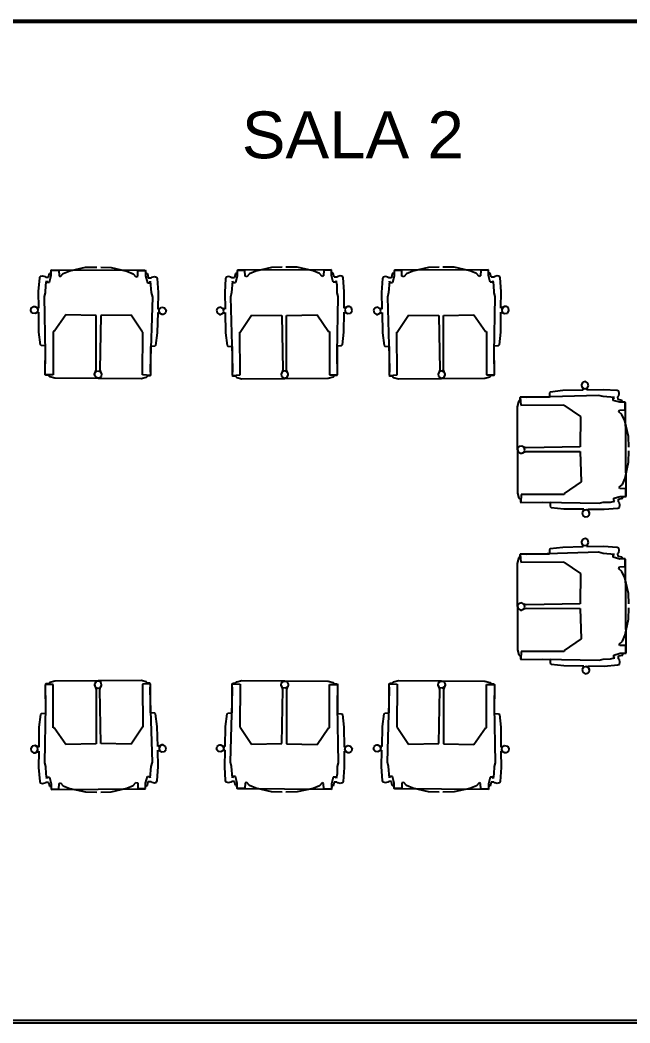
# Model space of a CAD drawing. Header units: millimetres. Extents: x 32.4 to 129.7, y 76.1 to 139.3.
# Drawn here: x 95.386 to 97.988, y 88.325 to 92.605 of the extents above; entities that cross this region are included whole.
import ezdxf

# ---------------------------------------------------------------- set-up
doc = ezdxf.new("R2010")
doc.units = ezdxf.units.MM
doc.layers.add('n carpinteria vidrio', color=7, linetype='Continuous')
doc.layers.add('Sectores', color=3, linetype='Continuous')
doc.styles.add('MtXpl_Arial_Unicode_', font='ARIALUNI.ttf')

msp = doc.modelspace()

# ---------------------------------------------------------------- linework, layer by layer
at = {"linetype": 'Continuous'}
for p, q in [((95.597911, 91.535562), (95.665204, 91.550431)), ((95.665204, 91.550431), (95.713556, 91.551308)), ((95.72998, 91.551114), (95.774604, 91.549739)), ((95.774604, 91.549739), (95.841722, 91.534018)), ((96.459272, 91.549739), (96.392153, 91.534018)), ((96.503895, 91.551114), (96.459272, 91.549739)), ((96.568672, 91.550431), (96.52032, 91.551308)), ((96.635965, 91.535562), (96.568672, 91.550431)), ((97.128773, 91.549739), (97.061654, 91.534018)), ((97.173396, 91.551114), (97.128773, 91.549739)), ((97.238172, 91.550431), (97.189821, 91.551308)), ((97.305466, 91.535562), (97.238172, 91.550431)), ((95.469781, 91.505196), (95.472224, 91.511977)), ((95.472224, 91.511977), (95.481895, 91.513859)), ((95.481895, 91.513859), (95.492506, 91.511725)), ((95.492506, 91.511725), (95.49607, 91.507936)), ((95.49607, 91.507936), (95.508079, 91.508093)), ((95.508079, 91.508093), (95.511623, 91.525959)), ((95.511379, 91.48695), (95.519276, 91.515332)), ((95.511623, 91.525959), (95.518373, 91.525956)), ((95.518373, 91.525956), (95.519275, 91.538113)), ((95.519275, 91.538113), (95.552028, 91.538096)), ((95.519276, 91.515332), (95.519448, 91.540152)), ((95.519448, 91.540152), (95.919468, 91.537629)), ((95.552028, 91.538096), (95.552694, 91.513877)), ((95.552694, 91.513877), (95.558856, 91.510911)), ((95.558856, 91.510911), (95.570633, 91.524045)), ((95.570633, 91.524045), (95.597911, 91.535562)), ((95.841722, 91.534018), (95.868853, 91.522157)), ((95.868853, 91.522157), (95.879873, 91.509549)), ((95.879873, 91.509549), (95.888138, 91.512)), ((95.888138, 91.512), (95.88912, 91.535962)), ((95.88912, 91.535962), (95.92187, 91.535564)), ((95.919468, 91.537629), (95.92187, 91.535564)), ((95.92187, 91.535564), (95.921417, 91.513401)), ((95.921417, 91.513401), (95.929118, 91.484306)), ((95.92187, 91.535564), (95.922618, 91.523397)), ((95.922618, 91.523397), (95.929367, 91.523315)), ((95.929367, 91.523315), (95.932655, 91.505671)), ((95.944765, 91.505184), (95.948303, 91.508839)), ((95.948303, 91.508839), (95.95894, 91.510838)), ((95.95894, 91.510838), (95.968587, 91.508834)), ((95.968587, 91.508834), (95.970944, 91.502023)), ((96.265289, 91.508834), (96.262932, 91.502023)), ((96.274936, 91.510838), (96.265289, 91.508834)), ((96.285573, 91.508839), (96.274936, 91.510838)), ((96.289111, 91.505184), (96.285573, 91.508839)), ((96.304509, 91.523315), (96.301221, 91.505671)), ((96.311258, 91.523397), (96.304509, 91.523315)), ((96.312459, 91.513401), (96.304758, 91.484306)), ((96.312006, 91.535564), (96.311258, 91.523397)), ((96.314408, 91.537629), (96.312006, 91.535564)), ((96.344756, 91.535962), (96.312006, 91.535564)), ((96.312006, 91.535564), (96.312459, 91.513401)), ((96.714428, 91.540152), (96.314408, 91.537629)), ((96.345737, 91.512), (96.344756, 91.535962)), ((96.354003, 91.509549), (96.345737, 91.512)), ((96.365023, 91.522157), (96.354003, 91.509549)), ((96.392153, 91.534018), (96.365023, 91.522157)), ((96.663243, 91.524045), (96.635965, 91.535562)), ((96.67502, 91.510911), (96.663243, 91.524045)), ((96.681182, 91.513877), (96.67502, 91.510911)), ((96.681848, 91.538096), (96.681182, 91.513877)), ((96.714601, 91.538113), (96.681848, 91.538096)), ((96.7146, 91.515332), (96.714428, 91.540152)), ((96.722497, 91.48695), (96.7146, 91.515332)), ((96.715503, 91.525956), (96.714601, 91.538113)), ((96.722253, 91.525959), (96.715503, 91.525956)), ((96.725797, 91.508093), (96.722253, 91.525959)), ((96.737805, 91.507936), (96.725797, 91.508093)), ((96.74137, 91.511725), (96.737805, 91.507936)), ((96.751981, 91.513859), (96.74137, 91.511725)), ((96.761652, 91.511977), (96.751981, 91.513859)), ((96.764095, 91.505196), (96.761652, 91.511977)), ((96.934789, 91.508834), (96.932432, 91.502023)), ((96.944436, 91.510838), (96.934789, 91.508834)), ((96.955074, 91.508839), (96.944436, 91.510838)), ((96.958612, 91.505184), (96.955074, 91.508839)), ((96.974009, 91.523315), (96.970722, 91.505671)), ((96.980759, 91.523397), (96.974009, 91.523315)), ((96.981959, 91.513401), (96.974259, 91.484306)), ((96.981507, 91.535564), (96.980759, 91.523397)), ((96.983908, 91.537629), (96.981507, 91.535564)), ((97.014257, 91.535962), (96.981507, 91.535564)), ((96.981507, 91.535564), (96.981959, 91.513401)), ((97.383929, 91.540152), (96.983908, 91.537629)), ((97.015238, 91.512), (97.014257, 91.535962)), ((97.023504, 91.509549), (97.015238, 91.512)), ((97.034524, 91.522157), (97.023504, 91.509549)), ((97.061654, 91.534018), (97.034524, 91.522157)), ((97.332744, 91.524045), (97.305466, 91.535562)), ((97.344521, 91.510911), (97.332744, 91.524045)), ((97.350682, 91.513877), (97.344521, 91.510911)), ((97.351349, 91.538096), (97.350682, 91.513877)), ((97.384102, 91.538113), (97.351349, 91.538096)), ((97.384101, 91.515332), (97.383929, 91.540152)), ((97.391998, 91.48695), (97.384101, 91.515332)), ((97.385004, 91.525956), (97.384102, 91.538113)), ((97.391753, 91.525959), (97.385004, 91.525956)), ((97.395297, 91.508093), (97.391753, 91.525959)), ((97.407306, 91.507936), (97.395297, 91.508093)), ((97.41087, 91.511725), (97.407306, 91.507936)), ((97.421481, 91.513859), (97.41087, 91.511725)), ((97.431153, 91.511977), (97.421481, 91.513859)), ((97.433596, 91.505196), (97.431153, 91.511977)), ((95.465118, 91.446329), (95.469781, 91.505196)), ((95.494277, 91.441842), (95.495404, 91.473448)), ((95.495404, 91.473448), (95.499417, 91.4924)), ((95.499417, 91.4924), (95.501356, 91.487014)), ((95.501356, 91.487014), (95.511379, 91.48695)), ((95.929118, 91.484306), (95.939141, 91.484242)), ((95.932655, 91.505671), (95.944765, 91.505184)), ((95.939141, 91.484242), (95.941536, 91.490642)), ((95.941536, 91.490642), (95.945605, 91.442299)), ((95.970944, 91.502023), (95.974861, 91.44311)), ((96.262932, 91.502023), (96.259015, 91.44311)), ((96.29234, 91.490642), (96.288271, 91.442299)), ((96.301221, 91.505671), (96.289111, 91.505184)), ((96.294735, 91.484242), (96.29234, 91.490642)), ((96.304758, 91.484306), (96.294735, 91.484242)), ((96.73252, 91.487014), (96.722497, 91.48695)), ((96.734459, 91.4924), (96.73252, 91.487014)), ((96.738471, 91.473448), (96.734459, 91.4924)), ((96.739599, 91.441842), (96.738471, 91.473448)), ((96.768758, 91.446329), (96.764095, 91.505196)), ((96.932432, 91.502023), (96.928515, 91.44311)), ((96.96184, 91.490642), (96.957771, 91.442299)), ((96.970722, 91.505671), (96.958612, 91.505184)), ((96.964236, 91.484242), (96.96184, 91.490642)), ((96.974259, 91.484306), (96.964236, 91.484242)), ((97.402021, 91.487014), (97.391998, 91.48695)), ((97.403959, 91.4924), (97.402021, 91.487014)), ((97.407972, 91.473448), (97.403959, 91.4924)), ((97.4091, 91.441842), (97.407972, 91.473448)), ((97.438259, 91.446329), (97.433596, 91.505196)), ((95.465628, 91.376007), (95.465118, 91.446329)), ((95.490088, 91.425534), (95.494277, 91.441842)), ((95.494706, 91.183581), (95.490088, 91.425534)), ((95.950395, 91.422619), (95.941536, 91.115107)), ((95.945605, 91.442299), (95.950395, 91.422619)), ((95.974861, 91.44311), (95.973449, 91.372138)), ((96.259015, 91.44311), (96.260427, 91.372138)), ((96.288271, 91.442299), (96.283481, 91.422619)), ((96.283481, 91.422619), (96.29234, 91.115107)), ((96.73917, 91.183581), (96.743788, 91.425534)), ((96.743788, 91.425534), (96.739599, 91.441842)), ((96.768247, 91.376007), (96.768758, 91.446329)), ((96.928515, 91.44311), (96.929928, 91.372138)), ((96.957771, 91.442299), (96.952982, 91.422619)), ((96.952982, 91.422619), (96.96184, 91.115107)), ((97.40867, 91.183581), (97.413288, 91.425534)), ((97.413288, 91.425534), (97.4091, 91.441842)), ((97.437748, 91.376007), (97.438259, 91.446329)), ((95.434056, 91.376604), (95.44404, 91.383184)), ((95.434056, 91.376604), (95.44404, 91.383184)), ((95.44404, 91.383184), (95.455751, 91.380777)), ((95.44404, 91.383184), (95.450135, 91.383145)), ((95.450135, 91.383145), (95.465628, 91.376007)), ((95.455751, 91.380777), (95.462331, 91.370794)), ((95.981248, 91.37314), (95.991231, 91.379719)), ((95.982939, 91.37481), (95.991231, 91.379719)), ((95.991231, 91.379719), (96.002943, 91.377313)), ((95.991231, 91.379719), (96.002943, 91.377313)), ((96.242645, 91.379719), (96.230933, 91.377313)), ((96.242645, 91.379719), (96.230933, 91.377313)), ((96.252628, 91.37314), (96.242645, 91.379719)), ((96.250937, 91.37481), (96.242645, 91.379719)), ((96.783741, 91.383145), (96.768247, 91.376007)), ((96.778125, 91.380777), (96.771545, 91.370794)), ((96.789836, 91.383184), (96.778125, 91.380777)), ((96.789836, 91.383184), (96.783741, 91.383145)), ((96.799819, 91.376604), (96.789836, 91.383184)), ((96.799819, 91.376604), (96.789836, 91.383184)), ((96.912146, 91.379719), (96.900434, 91.377313)), ((96.912146, 91.379719), (96.900434, 91.377313)), ((96.922129, 91.37314), (96.912146, 91.379719)), ((96.920438, 91.37481), (96.912146, 91.379719)), ((97.453242, 91.383145), (97.437748, 91.376007)), ((97.447625, 91.380777), (97.441046, 91.370794)), ((97.459337, 91.383184), (97.447625, 91.380777)), ((97.459337, 91.383184), (97.453242, 91.383145)), ((97.46932, 91.376604), (97.459337, 91.383184)), ((97.46932, 91.376604), (97.459337, 91.383184)), ((95.43165, 91.364893), (95.434056, 91.376604)), ((95.43165, 91.364893), (95.434056, 91.376604)), ((95.438229, 91.354909), (95.43165, 91.364893)), ((95.438229, 91.354909), (95.43165, 91.364893)), ((95.434056, 91.376604), (95.434056, 91.376604)), ((95.434056, 91.376604), (95.434056, 91.376604)), ((95.449941, 91.352503), (95.438229, 91.354909)), ((95.449941, 91.352503), (95.438229, 91.354909)), ((95.465714, 91.359518), (95.449941, 91.352503)), ((95.459924, 91.359082), (95.449941, 91.352503)), ((95.462331, 91.370794), (95.459924, 91.359082)), ((95.466675, 91.273751), (95.465714, 91.359518)), ((95.580931, 91.347843), (95.531913, 91.276264)), ((95.710919, 91.344259), (95.580931, 91.347843)), ((95.711305, 91.113264), (95.710919, 91.344259)), ((95.731148, 91.344156), (95.726636, 91.113167)), ((95.859999, 91.346076), (95.731148, 91.344156)), ((95.908107, 91.273883), (95.859999, 91.346076)), ((95.973175, 91.35683), (95.971114, 91.270437)), ((95.982775, 91.354124), (95.973175, 91.35683)), ((95.973449, 91.372138), (95.982939, 91.37481)), ((95.978841, 91.361428), (95.981248, 91.37314)), ((95.985421, 91.351445), (95.978841, 91.361428)), ((95.991037, 91.349077), (95.982775, 91.354124)), ((95.997132, 91.349038), (95.985421, 91.351445)), ((95.997132, 91.349038), (95.991037, 91.349077)), ((96.007116, 91.355618), (95.997132, 91.349038)), ((96.007116, 91.355618), (95.997132, 91.349038)), ((96.002943, 91.377313), (96.009522, 91.367329)), ((96.002943, 91.377313), (96.009522, 91.367329)), ((96.009522, 91.367329), (96.007116, 91.355618)), ((96.009522, 91.367329), (96.007116, 91.355618)), ((96.230933, 91.377313), (96.224354, 91.367329)), ((96.230933, 91.377313), (96.224354, 91.367329)), ((96.224354, 91.367329), (96.22676, 91.355618)), ((96.224354, 91.367329), (96.22676, 91.355618)), ((96.22676, 91.355618), (96.236744, 91.349038)), ((96.22676, 91.355618), (96.236744, 91.349038)), ((96.236744, 91.349038), (96.248455, 91.351445)), ((96.236744, 91.349038), (96.242839, 91.349077)), ((96.242839, 91.349077), (96.2511, 91.354124)), ((96.248455, 91.351445), (96.255035, 91.361428)), ((96.260427, 91.372138), (96.250937, 91.37481)), ((96.2511, 91.354124), (96.260701, 91.35683)), ((96.255035, 91.361428), (96.252628, 91.37314)), ((96.260701, 91.35683), (96.262762, 91.270437)), ((96.325769, 91.273883), (96.373877, 91.346076)), ((96.373877, 91.346076), (96.502728, 91.344156)), ((96.502728, 91.344156), (96.50724, 91.113167)), ((96.522571, 91.113264), (96.522957, 91.344259)), ((96.522957, 91.344259), (96.652945, 91.347843)), ((96.652945, 91.347843), (96.701963, 91.276264)), ((96.767201, 91.273751), (96.768162, 91.359518)), ((96.768162, 91.359518), (96.783935, 91.352503)), ((96.771545, 91.370794), (96.773952, 91.359082)), ((96.773952, 91.359082), (96.783935, 91.352503)), ((96.783935, 91.352503), (96.795647, 91.354909)), ((96.783935, 91.352503), (96.795647, 91.354909)), ((96.795647, 91.354909), (96.802226, 91.364893)), ((96.795647, 91.354909), (96.802226, 91.364893)), ((96.802226, 91.364893), (96.799819, 91.376604)), ((96.799819, 91.376604), (96.799819, 91.376604)), ((96.802226, 91.364893), (96.799819, 91.376604)), ((96.799819, 91.376604), (96.799819, 91.376604)), ((96.900434, 91.377313), (96.893854, 91.367329)), ((96.900434, 91.377313), (96.893854, 91.367329)), ((96.893854, 91.367329), (96.896261, 91.355618)), ((96.893854, 91.367329), (96.896261, 91.355618)), ((96.896261, 91.355618), (96.906244, 91.349038)), ((96.896261, 91.355618), (96.906244, 91.349038)), ((96.906244, 91.349038), (96.917956, 91.351445)), ((96.906244, 91.349038), (96.91234, 91.349077)), ((96.91234, 91.349077), (96.920601, 91.354124)), ((96.917956, 91.351445), (96.924536, 91.361428)), ((96.929928, 91.372138), (96.920438, 91.37481)), ((96.920601, 91.354124), (96.930201, 91.35683)), ((96.924536, 91.361428), (96.922129, 91.37314)), ((96.930201, 91.35683), (96.932262, 91.270437)), ((96.99527, 91.273883), (97.043378, 91.346076)), ((97.043378, 91.346076), (97.172229, 91.344156)), ((97.172229, 91.344156), (97.17674, 91.113167)), ((97.192072, 91.113264), (97.192458, 91.344259)), ((97.192458, 91.344259), (97.322446, 91.347843)), ((97.322446, 91.347843), (97.371464, 91.276264)), ((97.436702, 91.273751), (97.437662, 91.359518)), ((97.437662, 91.359518), (97.453436, 91.352503)), ((97.441046, 91.370794), (97.443452, 91.359082)), ((97.443452, 91.359082), (97.453436, 91.352503)), ((97.453436, 91.352503), (97.465147, 91.354909)), ((97.453436, 91.352503), (97.465147, 91.354909)), ((97.465147, 91.354909), (97.471727, 91.364893)), ((97.465147, 91.354909), (97.471727, 91.364893)), ((97.471727, 91.364893), (97.46932, 91.376604)), ((97.46932, 91.376604), (97.46932, 91.376604)), ((97.471727, 91.364893), (97.46932, 91.376604)), ((97.46932, 91.376604), (97.46932, 91.376604)), ((95.472567, 91.219597), (95.466675, 91.273751)), ((95.527567, 91.276292), (95.526978, 91.091877)), ((95.531913, 91.276264), (95.527567, 91.276292)), ((95.910264, 91.273869), (95.908107, 91.273883)), ((95.908521, 91.090773), (95.910264, 91.273869)), ((95.971114, 91.270437), (95.964542, 91.216482)), ((96.262762, 91.270437), (96.269334, 91.216482)), ((96.323612, 91.273869), (96.325769, 91.273883)), ((96.325355, 91.090773), (96.323612, 91.273869)), ((96.701963, 91.276264), (96.706309, 91.276292)), ((96.706309, 91.276292), (96.706897, 91.091877)), ((96.761309, 91.219597), (96.767201, 91.273751)), ((96.932262, 91.270437), (96.938835, 91.216482)), ((96.993113, 91.273869), (96.99527, 91.273883)), ((96.994856, 91.090773), (96.993113, 91.273869)), ((97.371464, 91.276264), (97.37581, 91.276292)), ((97.37581, 91.276292), (97.376398, 91.091877)), ((97.43081, 91.219597), (97.436702, 91.273751)), ((95.476257, 91.216431), (95.472567, 91.219597)), ((95.494244, 91.215587), (95.476257, 91.216431)), ((95.493217, 91.091516), (95.494244, 91.215587)), ((95.942815, 91.212747), (95.942271, 91.088673)), ((95.960812, 91.213363), (95.942815, 91.212747)), ((95.964542, 91.216482), (95.960812, 91.213363)), ((96.269334, 91.216482), (96.273064, 91.213363)), ((96.273064, 91.213363), (96.291061, 91.212747)), ((96.291061, 91.212747), (96.291604, 91.088673)), ((96.739632, 91.215587), (96.757619, 91.216431)), ((96.740659, 91.091516), (96.739632, 91.215587)), ((96.757619, 91.216431), (96.761309, 91.219597)), ((96.938835, 91.216482), (96.942565, 91.213363)), ((96.942565, 91.213363), (96.960562, 91.212747)), ((96.960562, 91.212747), (96.961105, 91.088673)), ((97.409133, 91.215587), (97.427119, 91.216431)), ((97.41016, 91.091516), (97.409133, 91.215587)), ((97.427119, 91.216431), (97.43081, 91.219597)), ((95.493217, 91.091516), (95.494706, 91.183581)), ((96.740659, 91.091516), (96.73917, 91.183581)), ((97.41016, 91.091516), (97.40867, 91.183581)), ((95.526978, 91.091877), (95.493217, 91.091516)), ((95.495392, 91.089315), (95.493217, 91.091516)), ((95.505691, 91.08925), (95.495392, 91.089315)), ((95.512567, 91.082857), (95.505691, 91.08925)), ((95.533887, 91.077303), (95.512567, 91.082857)), ((95.703513, 91.089565), (95.70592, 91.101276)), ((95.703513, 91.089565), (95.703552, 91.09566)), ((95.710093, 91.079581), (95.703513, 91.089565)), ((95.710093, 91.079581), (95.703513, 91.089565)), ((95.703552, 91.09566), (95.708575, 91.103898)), ((95.70592, 91.101276), (95.715903, 91.107856)), ((95.708575, 91.103898), (95.711305, 91.113264)), ((95.721804, 91.077175), (95.710093, 91.079581)), ((95.721804, 91.077175), (95.710093, 91.079581)), ((95.715903, 91.107856), (95.727615, 91.105449)), ((95.731788, 91.083754), (95.721804, 91.077175)), ((95.731788, 91.083754), (95.721804, 91.077175)), ((95.726636, 91.113167), (95.729285, 91.103758)), ((95.727615, 91.105449), (95.734194, 91.095466)), ((95.729285, 91.103758), (95.734194, 91.095466)), ((95.734194, 91.095466), (95.731788, 91.083754)), ((95.734194, 91.095466), (95.731788, 91.083754)), ((95.923579, 91.080255), (95.902191, 91.074971)), ((95.942271, 91.088673), (95.908521, 91.090773)), ((95.930535, 91.08656), (95.923579, 91.080255)), ((95.940069, 91.0865), (95.930535, 91.08656)), ((95.942271, 91.088673), (95.940069, 91.0865)), ((95.941536, 91.115107), (95.942271, 91.088673)), ((96.29234, 91.115107), (96.291604, 91.088673)), ((96.291604, 91.088673), (96.325355, 91.090773)), ((96.291604, 91.088673), (96.293807, 91.0865)), ((96.293807, 91.0865), (96.303341, 91.08656)), ((96.303341, 91.08656), (96.310297, 91.080255)), ((96.310297, 91.080255), (96.331685, 91.074971)), ((96.506261, 91.105449), (96.499681, 91.095466)), ((96.504591, 91.103758), (96.499681, 91.095466)), ((96.499681, 91.095466), (96.502088, 91.083754)), ((96.499681, 91.095466), (96.502088, 91.083754)), ((96.502088, 91.083754), (96.512071, 91.077175)), ((96.502088, 91.083754), (96.512071, 91.077175)), ((96.50724, 91.113167), (96.504591, 91.103758)), ((96.517973, 91.107856), (96.506261, 91.105449)), ((96.512071, 91.077175), (96.523783, 91.079581)), ((96.512071, 91.077175), (96.523783, 91.079581)), ((96.527956, 91.101276), (96.517973, 91.107856)), ((96.5253, 91.103898), (96.522571, 91.113264)), ((96.523783, 91.079581), (96.530363, 91.089565)), ((96.523783, 91.079581), (96.530363, 91.089565)), ((96.530324, 91.09566), (96.5253, 91.103898)), ((96.530363, 91.089565), (96.527956, 91.101276)), ((96.530363, 91.089565), (96.530324, 91.09566)), ((96.699989, 91.077303), (96.721309, 91.082857)), ((96.706897, 91.091877), (96.740659, 91.091516)), ((96.721309, 91.082857), (96.728185, 91.08925)), ((96.728185, 91.08925), (96.738484, 91.089315)), ((96.738484, 91.089315), (96.740659, 91.091516)), ((96.96184, 91.115107), (96.961105, 91.088673)), ((96.961105, 91.088673), (96.994856, 91.090773)), ((96.961105, 91.088673), (96.963308, 91.0865)), ((96.963308, 91.0865), (96.972841, 91.08656)), ((96.972841, 91.08656), (96.979797, 91.080255)), ((96.979797, 91.080255), (97.001186, 91.074971)), ((97.175762, 91.105449), (97.169182, 91.095466)), ((97.174092, 91.103758), (97.169182, 91.095466)), ((97.169182, 91.095466), (97.171589, 91.083754)), ((97.169182, 91.095466), (97.171589, 91.083754)), ((97.171589, 91.083754), (97.181572, 91.077175)), ((97.171589, 91.083754), (97.181572, 91.077175)), ((97.17674, 91.113167), (97.174092, 91.103758)), ((97.187473, 91.107856), (97.175762, 91.105449)), ((97.181572, 91.077175), (97.193284, 91.079581)), ((97.181572, 91.077175), (97.193284, 91.079581)), ((97.197457, 91.101276), (97.187473, 91.107856)), ((97.194801, 91.103898), (97.192072, 91.113264)), ((97.193284, 91.079581), (97.199863, 91.089565)), ((97.193284, 91.079581), (97.199863, 91.089565)), ((97.199825, 91.09566), (97.194801, 91.103898)), ((97.199863, 91.089565), (97.197457, 91.101276)), ((97.199863, 91.089565), (97.199825, 91.09566)), ((97.36949, 91.077303), (97.39081, 91.082857)), ((97.376398, 91.091877), (97.41016, 91.091516)), ((97.39081, 91.082857), (97.397685, 91.08925)), ((97.397685, 91.08925), (97.407985, 91.089315)), ((97.407985, 91.089315), (97.41016, 91.091516)), ((95.902191, 91.074971), (95.533887, 91.077303)), ((96.331685, 91.074971), (96.699989, 91.077303)), ((97.001186, 91.074971), (97.36949, 91.077303)), ((97.787227, 91.060219), (97.780648, 91.050236)), ((97.787227, 91.060219), (97.780648, 91.050236)), ((97.780648, 91.050236), (97.783055, 91.038524)), ((97.780648, 91.050236), (97.780686, 91.044141)), ((97.780686, 91.044141), (97.785733, 91.035879)), ((97.783055, 91.038524), (97.793038, 91.031945)), ((97.785733, 91.035879), (97.788439, 91.026279)), ((97.798939, 91.062626), (97.787227, 91.060219)), ((97.798939, 91.062626), (97.787227, 91.060219)), ((97.808922, 91.056046), (97.798939, 91.062626)), ((97.808922, 91.056046), (97.798939, 91.062626)), ((97.803748, 91.026552), (97.806419, 91.036042)), ((97.80475, 91.034351), (97.811329, 91.044335)), ((97.806419, 91.036042), (97.811329, 91.044335)), ((97.811329, 91.044335), (97.808922, 91.056046)), ((97.811329, 91.044335), (97.808922, 91.056046)), ((97.520283, 90.995375), (97.518109, 90.993172)), ((97.518109, 90.993172), (97.51817, 90.983639)), ((97.644357, 90.995919), (97.520283, 90.995375)), ((97.520283, 90.995375), (97.522383, 90.961625)), ((97.546717, 90.99464), (97.520283, 90.995375)), ((97.854229, 91.003499), (97.546717, 90.99464)), ((97.644973, 91.013915), (97.644357, 90.995919)), ((97.648092, 91.017645), (97.644973, 91.013915)), ((97.702047, 91.024218), (97.648092, 91.017645)), ((97.788439, 91.026279), (97.702047, 91.024218)), ((97.793038, 91.031945), (97.80475, 91.034351)), ((97.874719, 91.027965), (97.803748, 91.026552)), ((97.873909, 90.998709), (97.854229, 91.003499)), ((97.922252, 90.99464), (97.873909, 90.998709)), ((97.933633, 91.024048), (97.874719, 91.027965)), ((97.915852, 90.992245), (97.922252, 90.99464)), ((97.940444, 91.021691), (97.933633, 91.024048)), ((97.936793, 90.997868), (97.940449, 91.001407)), ((97.937281, 90.985758), (97.936793, 90.997868)), ((97.942448, 91.012044), (97.940444, 91.021691)), ((97.940449, 91.001407), (97.942448, 91.012044)), ((97.511865, 90.976683), (97.506581, 90.955294)), ((97.506581, 90.955294), (97.508913, 90.58699)), ((97.51817, 90.983639), (97.511865, 90.976683)), ((97.522383, 90.961625), (97.705479, 90.963367)), ((97.705479, 90.963367), (97.705492, 90.96121)), ((97.705492, 90.96121), (97.777686, 90.913102)), ((97.915915, 90.982221), (97.915852, 90.992245)), ((97.945011, 90.974521), (97.915915, 90.982221)), ((97.954924, 90.982471), (97.937281, 90.985758)), ((97.967174, 90.974974), (97.945011, 90.974521)), ((97.955006, 90.975722), (97.954924, 90.982471)), ((97.967174, 90.974974), (97.955006, 90.975722)), ((97.967572, 90.942223), (97.967174, 90.974974)), ((97.969239, 90.972572), (97.967174, 90.974974)), ((97.971762, 90.572551), (97.969239, 90.972572)), ((97.777686, 90.913102), (97.775765, 90.784252)), ((97.941159, 90.932976), (97.94361, 90.941242)), ((97.953767, 90.921956), (97.941159, 90.932976)), ((97.94361, 90.941242), (97.967572, 90.942223)), ((97.965628, 90.894826), (97.953767, 90.921956)), ((97.981349, 90.827707), (97.965628, 90.894826)), ((97.982724, 90.783084), (97.981349, 90.827707)), ((97.515364, 90.784891), (97.508784, 90.774908)), ((97.515364, 90.784891), (97.508784, 90.774908)), ((97.527076, 90.787298), (97.515364, 90.784891)), ((97.527076, 90.787298), (97.515364, 90.784891)), ((97.537059, 90.780718), (97.527076, 90.787298)), ((97.535368, 90.782388), (97.527076, 90.787298)), ((97.544777, 90.77974), (97.535368, 90.782388)), ((97.539466, 90.769007), (97.537059, 90.780718)), ((97.775765, 90.784252), (97.544777, 90.77974)), ((97.508784, 90.774908), (97.511191, 90.763196)), ((97.508784, 90.774908), (97.511191, 90.763196)), ((97.511191, 90.763196), (97.521174, 90.756617)), ((97.511191, 90.763196), (97.521174, 90.756617)), ((97.521174, 90.756617), (97.532886, 90.759023)), ((97.521174, 90.756617), (97.52727, 90.756655)), ((97.52727, 90.756655), (97.535508, 90.761679)), ((97.532886, 90.759023), (97.539466, 90.769007)), ((97.535508, 90.761679), (97.544874, 90.764409)), ((97.544874, 90.764409), (97.775869, 90.764022)), ((97.775869, 90.764022), (97.779452, 90.634034)), ((97.982041, 90.718308), (97.982918, 90.766659)), ((97.967171, 90.651015), (97.982041, 90.718308)), ((97.955655, 90.623736), (97.967171, 90.651015)), ((97.779452, 90.634034), (97.707874, 90.585016)), ((97.942521, 90.611959), (97.955655, 90.623736)), ((97.945486, 90.605798), (97.942521, 90.611959)), ((97.508913, 90.58699), (97.514467, 90.565671)), ((97.514467, 90.565671), (97.52086, 90.558795)), ((97.523487, 90.580082), (97.523126, 90.54632)), ((97.707902, 90.58067), (97.523487, 90.580082)), ((97.707874, 90.585016), (97.707902, 90.58067)), ((97.91856, 90.564482), (97.946941, 90.572379)), ((97.969706, 90.605131), (97.945486, 90.605798)), ((97.946941, 90.572379), (97.971762, 90.572551)), ((97.957566, 90.571476), (97.969723, 90.572378)), ((97.957569, 90.564727), (97.957566, 90.571476)), ((97.969723, 90.572378), (97.969706, 90.605131)), ((97.52086, 90.558795), (97.520925, 90.548495)), ((97.520925, 90.548495), (97.523126, 90.54632)), ((97.523126, 90.54632), (97.615191, 90.54781)), ((97.523126, 90.54632), (97.647196, 90.547348)), ((97.615191, 90.54781), (97.857144, 90.543192)), ((97.647196, 90.547348), (97.648041, 90.529361)), ((97.648041, 90.529361), (97.651207, 90.52567)), ((97.651207, 90.52567), (97.70536, 90.519778)), ((97.857144, 90.543192), (97.873451, 90.54738)), ((97.873451, 90.54738), (97.905058, 90.548508)), ((97.877939, 90.518221), (97.936806, 90.522884)), ((97.905058, 90.548508), (97.924009, 90.552521)), ((97.918624, 90.554459), (97.91856, 90.564482)), ((97.924009, 90.552521), (97.918624, 90.554459)), ((97.936806, 90.522884), (97.943587, 90.525327)), ((97.939546, 90.549174), (97.939703, 90.561183)), ((97.943335, 90.54561), (97.939546, 90.549174)), ((97.939703, 90.561183), (97.957569, 90.564727)), ((97.945468, 90.534999), (97.943335, 90.54561)), ((97.943587, 90.525327), (97.945468, 90.534999)), ((97.70536, 90.519778), (97.791128, 90.518818)), ((97.791128, 90.518818), (97.784112, 90.503044)), ((97.790692, 90.513028), (97.784112, 90.503044)), ((97.784112, 90.503044), (97.786519, 90.491333)), ((97.784112, 90.503044), (97.786519, 90.491333)), ((97.786519, 90.491333), (97.796502, 90.484753)), ((97.786519, 90.491333), (97.796502, 90.484753)), ((97.802404, 90.515434), (97.790692, 90.513028)), ((97.796502, 90.484753), (97.808214, 90.48716)), ((97.796502, 90.484753), (97.808214, 90.48716)), ((97.812387, 90.508855), (97.802404, 90.515434)), ((97.814755, 90.503238), (97.807617, 90.518732)), ((97.807617, 90.518732), (97.877939, 90.518221)), ((97.808214, 90.48716), (97.814794, 90.497143)), ((97.808214, 90.48716), (97.814794, 90.497143)), ((97.808214, 90.48716), (97.808214, 90.48716)), ((97.808214, 90.48716), (97.808214, 90.48716)), ((97.814794, 90.497143), (97.812387, 90.508855)), ((97.814794, 90.497143), (97.814755, 90.503238)), ((97.702047, 90.354717), (97.648092, 90.348145)), ((97.788439, 90.356778), (97.702047, 90.354717)), ((97.787227, 90.390718), (97.780648, 90.380735)), ((97.787227, 90.390718), (97.780648, 90.380735)), ((97.780648, 90.380735), (97.783055, 90.369023)), ((97.780648, 90.380735), (97.780686, 90.37464)), ((97.780686, 90.37464), (97.785733, 90.366378)), ((97.783055, 90.369023), (97.793038, 90.362444)), ((97.785733, 90.366378), (97.788439, 90.356778)), ((97.798939, 90.393125), (97.787227, 90.390718)), ((97.798939, 90.393125), (97.787227, 90.390718)), ((97.793038, 90.362444), (97.80475, 90.364851)), ((97.808922, 90.386546), (97.798939, 90.393125)), ((97.808922, 90.386546), (97.798939, 90.393125)), ((97.803748, 90.357052), (97.806419, 90.366542)), ((97.874719, 90.358464), (97.803748, 90.357052)), ((97.80475, 90.364851), (97.811329, 90.374834)), ((97.806419, 90.366542), (97.811329, 90.374834)), ((97.811329, 90.374834), (97.808922, 90.386546)), ((97.811329, 90.374834), (97.808922, 90.386546)), ((97.933633, 90.354547), (97.874719, 90.358464)), ((97.940444, 90.35219), (97.933633, 90.354547)), ((97.942448, 90.342543), (97.940444, 90.35219)), ((97.51817, 90.314138), (97.511865, 90.307182)), ((97.520283, 90.325874), (97.518109, 90.323672)), ((97.518109, 90.323672), (97.51817, 90.314138)), ((97.644357, 90.326418), (97.520283, 90.325874)), ((97.520283, 90.325874), (97.522383, 90.292124)), ((97.546717, 90.325139), (97.520283, 90.325874)), ((97.854229, 90.333998), (97.546717, 90.325139)), ((97.644973, 90.344415), (97.644357, 90.326418)), ((97.648092, 90.348145), (97.644973, 90.344415)), ((97.873909, 90.329208), (97.854229, 90.333998)), ((97.922252, 90.325139), (97.873909, 90.329208)), ((97.915852, 90.322744), (97.922252, 90.325139)), ((97.915915, 90.31272), (97.915852, 90.322744)), ((97.945011, 90.30502), (97.915915, 90.31272)), ((97.936793, 90.328368), (97.940449, 90.331906)), ((97.937281, 90.316258), (97.936793, 90.328368)), ((97.954924, 90.31297), (97.937281, 90.316258)), ((97.940449, 90.331906), (97.942448, 90.342543)), ((97.955006, 90.306221), (97.954924, 90.31297)), ((97.511865, 90.307182), (97.506581, 90.285794)), ((97.506581, 90.285794), (97.508913, 89.91749)), ((97.522383, 90.292124), (97.705479, 90.293866)), ((97.705479, 90.293866), (97.705492, 90.291709)), ((97.705492, 90.291709), (97.777686, 90.243601)), ((97.941159, 90.263476), (97.94361, 90.271741)), ((97.94361, 90.271741), (97.967572, 90.272723)), ((97.967174, 90.305473), (97.945011, 90.30502)), ((97.967174, 90.305473), (97.955006, 90.306221)), ((97.967572, 90.272723), (97.967174, 90.305473)), ((97.969239, 90.303071), (97.967174, 90.305473)), ((97.971762, 89.903051), (97.969239, 90.303071)), ((97.777686, 90.243601), (97.775765, 90.114751)), ((97.953767, 90.252456), (97.941159, 90.263476)), ((97.965628, 90.225325), (97.953767, 90.252456)), ((97.981349, 90.158207), (97.965628, 90.225325)), ((97.982724, 90.113583), (97.981349, 90.158207)), ((97.515364, 90.115391), (97.508784, 90.105407)), ((97.515364, 90.115391), (97.508784, 90.105407)), ((97.508784, 90.105407), (97.511191, 90.093696)), ((97.508784, 90.105407), (97.511191, 90.093696)), ((97.527076, 90.117797), (97.515364, 90.115391)), ((97.527076, 90.117797), (97.515364, 90.115391)), ((97.537059, 90.111218), (97.527076, 90.117797)), ((97.535368, 90.112888), (97.527076, 90.117797)), ((97.532886, 90.089523), (97.539466, 90.099506)), ((97.544777, 90.110239), (97.535368, 90.112888)), ((97.535508, 90.092178), (97.544874, 90.094908)), ((97.539466, 90.099506), (97.537059, 90.111218)), ((97.775765, 90.114751), (97.544777, 90.110239)), ((97.544874, 90.094908), (97.775869, 90.094521)), ((97.775869, 90.094521), (97.779452, 89.964534)), ((97.982041, 90.048807), (97.982918, 90.097158)), ((97.511191, 90.093696), (97.521174, 90.087116)), ((97.511191, 90.093696), (97.521174, 90.087116)), ((97.521174, 90.087116), (97.532886, 90.089523)), ((97.521174, 90.087116), (97.52727, 90.087155)), ((97.52727, 90.087155), (97.535508, 90.092178)), ((97.967171, 89.981514), (97.982041, 90.048807)), ((97.955655, 89.954236), (97.967171, 89.981514)), ((97.779452, 89.964534), (97.707874, 89.915515)), ((97.942521, 89.942459), (97.955655, 89.954236)), ((97.945486, 89.936297), (97.942521, 89.942459)), ((97.969706, 89.93563), (97.945486, 89.936297)), ((97.969723, 89.902878), (97.969706, 89.93563)), ((97.508913, 89.91749), (97.514467, 89.89617)), ((97.514467, 89.89617), (97.52086, 89.889294)), ((97.52086, 89.889294), (97.520925, 89.878994)), ((97.523487, 89.910581), (97.523126, 89.876819)), ((97.707902, 89.91117), (97.523487, 89.910581)), ((97.707874, 89.915515), (97.707902, 89.91117)), ((97.905058, 89.879007), (97.924009, 89.88302)), ((97.91856, 89.894982), (97.946941, 89.902879)), ((97.918624, 89.884958), (97.91856, 89.894982)), ((97.924009, 89.88302), (97.918624, 89.884958)), ((97.939546, 89.879673), (97.939703, 89.891682)), ((97.939703, 89.891682), (97.957569, 89.895226)), ((97.946941, 89.902879), (97.971762, 89.903051)), ((97.957566, 89.901976), (97.969723, 89.902878)), ((97.957569, 89.895226), (97.957566, 89.901976)), ((97.520925, 89.878994), (97.523126, 89.876819)), ((97.523126, 89.876819), (97.615191, 89.878309)), ((97.523126, 89.876819), (97.647196, 89.877847)), ((97.615191, 89.878309), (97.857144, 89.873691)), ((97.647196, 89.877847), (97.648041, 89.85986)), ((97.648041, 89.85986), (97.651207, 89.85617)), ((97.651207, 89.85617), (97.70536, 89.850277)), ((97.70536, 89.850277), (97.791128, 89.849317)), ((97.791128, 89.849317), (97.784112, 89.833544)), ((97.790692, 89.843527), (97.784112, 89.833544)), ((97.802404, 89.845934), (97.790692, 89.843527)), ((97.812387, 89.839354), (97.802404, 89.845934)), ((97.814755, 89.833738), (97.807617, 89.849231)), ((97.807617, 89.849231), (97.877939, 89.84872)), ((97.814794, 89.827643), (97.812387, 89.839354)), ((97.857144, 89.873691), (97.873451, 89.87788)), ((97.873451, 89.87788), (97.905058, 89.879007)), ((97.877939, 89.84872), (97.936806, 89.853383)), ((97.936806, 89.853383), (97.943587, 89.855827)), ((97.943335, 89.876109), (97.939546, 89.879673)), ((97.945468, 89.865498), (97.943335, 89.876109)), ((97.943587, 89.855827), (97.945468, 89.865498)), ((97.784112, 89.833544), (97.786519, 89.821832)), ((97.784112, 89.833544), (97.786519, 89.821832)), ((97.786519, 89.821832), (97.796502, 89.815252)), ((97.786519, 89.821832), (97.796502, 89.815252)), ((97.796502, 89.815252), (97.808214, 89.817659)), ((97.796502, 89.815252), (97.808214, 89.817659)), ((97.808214, 89.817659), (97.814794, 89.827643)), ((97.808214, 89.817659), (97.814794, 89.827643)), ((97.808214, 89.817659), (97.808214, 89.817659)), ((97.808214, 89.817659), (97.808214, 89.817659)), ((97.814794, 89.827643), (97.814755, 89.833738)), ((95.495392, 89.772184), (95.493217, 89.769983)), ((95.526978, 89.769622), (95.493217, 89.769983)), ((95.493217, 89.769983), (95.494244, 89.645913)), ((95.493217, 89.769983), (95.494706, 89.677918)), ((95.505691, 89.77225), (95.495392, 89.772184)), ((95.512567, 89.778642), (95.505691, 89.77225)), ((95.533887, 89.784196), (95.512567, 89.778642)), ((95.527567, 89.585208), (95.526978, 89.769622)), ((95.902191, 89.786528), (95.533887, 89.784196)), ((95.710093, 89.781918), (95.703513, 89.771935)), ((95.710093, 89.781918), (95.703513, 89.771935)), ((95.703513, 89.771935), (95.70592, 89.760223)), ((95.703513, 89.771935), (95.703552, 89.76584)), ((95.703552, 89.76584), (95.708575, 89.757601)), ((95.70592, 89.760223), (95.715903, 89.753644)), ((95.708575, 89.757601), (95.711305, 89.748235)), ((95.721804, 89.784325), (95.710093, 89.781918)), ((95.721804, 89.784325), (95.710093, 89.781918)), ((95.715903, 89.753644), (95.727615, 89.75605)), ((95.731788, 89.777745), (95.721804, 89.784325)), ((95.731788, 89.777745), (95.721804, 89.784325)), ((95.726636, 89.748332), (95.729285, 89.757741)), ((95.727615, 89.75605), (95.734194, 89.766034)), ((95.729285, 89.757741), (95.734194, 89.766034)), ((95.734194, 89.766034), (95.731788, 89.777745)), ((95.734194, 89.766034), (95.731788, 89.777745)), ((95.923579, 89.781245), (95.902191, 89.786528)), ((95.942271, 89.772826), (95.908521, 89.770726)), ((95.908521, 89.770726), (95.910264, 89.58763)), ((95.930535, 89.774939), (95.923579, 89.781245)), ((95.940069, 89.775), (95.930535, 89.774939)), ((95.942271, 89.772826), (95.940069, 89.775)), ((95.941536, 89.746392), (95.942271, 89.772826)), ((95.942815, 89.648753), (95.942271, 89.772826)), ((96.291061, 89.648753), (96.291604, 89.772826)), ((96.291604, 89.772826), (96.293807, 89.775)), ((96.291604, 89.772826), (96.325355, 89.770726)), ((96.29234, 89.746392), (96.291604, 89.772826)), ((96.293807, 89.775), (96.303341, 89.774939)), ((96.303341, 89.774939), (96.310297, 89.781245)), ((96.310297, 89.781245), (96.331685, 89.786528)), ((96.325355, 89.770726), (96.323612, 89.58763)), ((96.331685, 89.786528), (96.699989, 89.784196)), ((96.499681, 89.766034), (96.502088, 89.777745)), ((96.499681, 89.766034), (96.502088, 89.777745)), ((96.506261, 89.75605), (96.499681, 89.766034)), ((96.504591, 89.757741), (96.499681, 89.766034)), ((96.502088, 89.777745), (96.512071, 89.784325)), ((96.502088, 89.777745), (96.512071, 89.784325)), ((96.50724, 89.748332), (96.504591, 89.757741)), ((96.517973, 89.753644), (96.506261, 89.75605)), ((96.512071, 89.784325), (96.523783, 89.781918)), ((96.512071, 89.784325), (96.523783, 89.781918)), ((96.527956, 89.760223), (96.517973, 89.753644)), ((96.5253, 89.757601), (96.522571, 89.748235)), ((96.523783, 89.781918), (96.530363, 89.771935)), ((96.523783, 89.781918), (96.530363, 89.771935)), ((96.530324, 89.76584), (96.5253, 89.757601)), ((96.530363, 89.771935), (96.527956, 89.760223)), ((96.530363, 89.771935), (96.530324, 89.76584)), ((96.699989, 89.784196), (96.721309, 89.778642)), ((96.706309, 89.585208), (96.706897, 89.769622)), ((96.706897, 89.769622), (96.740659, 89.769983)), ((96.721309, 89.778642), (96.728185, 89.77225)), ((96.728185, 89.77225), (96.738484, 89.772184)), ((96.738484, 89.772184), (96.740659, 89.769983)), ((96.740659, 89.769983), (96.73917, 89.677918)), ((96.740659, 89.769983), (96.739632, 89.645913)), ((96.960562, 89.648753), (96.961105, 89.772826)), ((96.961105, 89.772826), (96.963308, 89.775)), ((96.961105, 89.772826), (96.994856, 89.770726)), ((96.96184, 89.746392), (96.961105, 89.772826)), ((96.963308, 89.775), (96.972841, 89.774939)), ((96.972841, 89.774939), (96.979797, 89.781245)), ((96.979797, 89.781245), (97.001186, 89.786528)), ((96.994856, 89.770726), (96.993113, 89.58763)), ((97.001186, 89.786528), (97.36949, 89.784196)), ((97.169182, 89.766034), (97.171589, 89.777745)), ((97.169182, 89.766034), (97.171589, 89.777745)), ((97.175762, 89.75605), (97.169182, 89.766034)), ((97.174092, 89.757741), (97.169182, 89.766034)), ((97.171589, 89.777745), (97.181572, 89.784325)), ((97.171589, 89.777745), (97.181572, 89.784325)), ((97.17674, 89.748332), (97.174092, 89.757741)), ((97.187473, 89.753644), (97.175762, 89.75605)), ((97.181572, 89.784325), (97.193284, 89.781918)), ((97.181572, 89.784325), (97.193284, 89.781918)), ((97.197457, 89.760223), (97.187473, 89.753644)), ((97.194801, 89.757601), (97.192072, 89.748235)), ((97.193284, 89.781918), (97.199863, 89.771935)), ((97.193284, 89.781918), (97.199863, 89.771935)), ((97.199825, 89.76584), (97.194801, 89.757601)), ((97.199863, 89.771935), (97.197457, 89.760223)), ((97.199863, 89.771935), (97.199825, 89.76584)), ((97.36949, 89.784196), (97.39081, 89.778642)), ((97.37581, 89.585208), (97.376398, 89.769622)), ((97.376398, 89.769622), (97.41016, 89.769983)), ((97.39081, 89.778642), (97.397685, 89.77225)), ((97.397685, 89.77225), (97.407985, 89.772184)), ((97.407985, 89.772184), (97.41016, 89.769983)), ((97.41016, 89.769983), (97.40867, 89.677918)), ((97.41016, 89.769983), (97.409133, 89.645913)), ((95.711305, 89.748235), (95.710919, 89.517241)), ((95.731148, 89.517344), (95.726636, 89.748332)), ((95.950395, 89.43888), (95.941536, 89.746392)), ((96.283481, 89.43888), (96.29234, 89.746392)), ((96.502728, 89.517344), (96.50724, 89.748332)), ((96.522571, 89.748235), (96.522957, 89.517241)), ((96.952982, 89.43888), (96.96184, 89.746392)), ((97.172229, 89.517344), (97.17674, 89.748332)), ((97.192072, 89.748235), (97.192458, 89.517241)), ((95.494706, 89.677918), (95.490088, 89.435965)), ((96.73917, 89.677918), (96.743788, 89.435965)), ((97.40867, 89.677918), (97.413288, 89.435965)), ((95.472567, 89.641902), (95.466675, 89.587749)), ((95.476257, 89.645069), (95.472567, 89.641902)), ((95.494244, 89.645913), (95.476257, 89.645069)), ((95.960812, 89.648136), (95.942815, 89.648753)), ((95.964542, 89.645018), (95.960812, 89.648136)), ((95.971114, 89.591062), (95.964542, 89.645018)), ((96.262762, 89.591062), (96.269334, 89.645018)), ((96.269334, 89.645018), (96.273064, 89.648136)), ((96.273064, 89.648136), (96.291061, 89.648753)), ((96.739632, 89.645913), (96.757619, 89.645069)), ((96.757619, 89.645069), (96.761309, 89.641902)), ((96.761309, 89.641902), (96.767201, 89.587749)), ((96.932262, 89.591062), (96.938835, 89.645018)), ((96.938835, 89.645018), (96.942565, 89.648136)), ((96.942565, 89.648136), (96.960562, 89.648753)), ((97.409133, 89.645913), (97.427119, 89.645069)), ((97.427119, 89.645069), (97.43081, 89.641902)), ((97.43081, 89.641902), (97.436702, 89.587749)), ((95.466675, 89.587749), (95.465714, 89.501981)), ((95.531913, 89.585235), (95.527567, 89.585208)), ((95.580931, 89.513657), (95.531913, 89.585235)), ((95.908107, 89.587617), (95.859999, 89.515424)), ((95.910264, 89.58763), (95.908107, 89.587617)), ((95.973175, 89.50467), (95.971114, 89.591062)), ((96.260701, 89.50467), (96.262762, 89.591062)), ((96.323612, 89.58763), (96.325769, 89.587617)), ((96.325769, 89.587617), (96.373877, 89.515424)), ((96.652945, 89.513657), (96.701963, 89.585235)), ((96.701963, 89.585235), (96.706309, 89.585208)), ((96.767201, 89.587749), (96.768162, 89.501981)), ((96.930201, 89.50467), (96.932262, 89.591062)), ((96.993113, 89.58763), (96.99527, 89.587617)), ((96.99527, 89.587617), (97.043378, 89.515424)), ((97.322446, 89.513657), (97.371464, 89.585235)), ((97.371464, 89.585235), (97.37581, 89.585208)), ((97.436702, 89.587749), (97.437662, 89.501981)), ((95.438229, 89.50659), (95.43165, 89.496607)), ((95.438229, 89.50659), (95.43165, 89.496607)), ((95.43165, 89.496607), (95.434056, 89.484895)), ((95.43165, 89.496607), (95.434056, 89.484895)), ((95.449941, 89.508997), (95.438229, 89.50659)), ((95.449941, 89.508997), (95.438229, 89.50659)), ((95.459924, 89.502417), (95.449941, 89.508997)), ((95.465714, 89.501981), (95.449941, 89.508997)), ((95.462331, 89.490706), (95.459924, 89.502417)), ((95.710919, 89.517241), (95.580931, 89.513657)), ((95.859999, 89.515424), (95.731148, 89.517344)), ((95.982775, 89.507376), (95.973175, 89.50467)), ((95.985421, 89.510054), (95.978841, 89.500071)), ((95.978841, 89.500071), (95.981248, 89.48836)), ((95.991037, 89.512423), (95.982775, 89.507376)), ((95.997132, 89.512461), (95.985421, 89.510054)), ((95.997132, 89.512461), (95.991037, 89.512423)), ((96.007116, 89.505882), (95.997132, 89.512461)), ((96.007116, 89.505882), (95.997132, 89.512461)), ((96.009522, 89.49417), (96.007116, 89.505882)), ((96.009522, 89.49417), (96.007116, 89.505882)), ((96.224354, 89.49417), (96.22676, 89.505882)), ((96.224354, 89.49417), (96.22676, 89.505882)), ((96.22676, 89.505882), (96.236744, 89.512461)), ((96.22676, 89.505882), (96.236744, 89.512461)), ((96.236744, 89.512461), (96.248455, 89.510054)), ((96.236744, 89.512461), (96.242839, 89.512423)), ((96.242839, 89.512423), (96.2511, 89.507376)), ((96.248455, 89.510054), (96.255035, 89.500071)), ((96.2511, 89.507376), (96.260701, 89.50467)), ((96.255035, 89.500071), (96.252628, 89.48836)), ((96.373877, 89.515424), (96.502728, 89.517344)), ((96.522957, 89.517241), (96.652945, 89.513657)), ((96.768162, 89.501981), (96.783935, 89.508997)), ((96.771545, 89.490706), (96.773952, 89.502417)), ((96.773952, 89.502417), (96.783935, 89.508997)), ((96.783935, 89.508997), (96.795647, 89.50659)), ((96.783935, 89.508997), (96.795647, 89.50659)), ((96.795647, 89.50659), (96.802226, 89.496607)), ((96.795647, 89.50659), (96.802226, 89.496607)), ((96.802226, 89.496607), (96.799819, 89.484895)), ((96.802226, 89.496607), (96.799819, 89.484895)), ((96.893854, 89.49417), (96.896261, 89.505882)), ((96.893854, 89.49417), (96.896261, 89.505882)), ((96.896261, 89.505882), (96.906244, 89.512461)), ((96.896261, 89.505882), (96.906244, 89.512461)), ((96.906244, 89.512461), (96.917956, 89.510054)), ((96.906244, 89.512461), (96.91234, 89.512423)), ((96.91234, 89.512423), (96.920601, 89.507376)), ((96.917956, 89.510054), (96.924536, 89.500071)), ((96.920601, 89.507376), (96.930201, 89.50467)), ((96.924536, 89.500071), (96.922129, 89.48836)), ((97.043378, 89.515424), (97.172229, 89.517344)), ((97.192458, 89.517241), (97.322446, 89.513657)), ((97.437662, 89.501981), (97.453436, 89.508997)), ((97.441046, 89.490706), (97.443452, 89.502417)), ((97.443452, 89.502417), (97.453436, 89.508997)), ((97.453436, 89.508997), (97.465147, 89.50659)), ((97.453436, 89.508997), (97.465147, 89.50659)), ((97.465147, 89.50659), (97.471727, 89.496607)), ((97.465147, 89.50659), (97.471727, 89.496607)), ((97.471727, 89.496607), (97.46932, 89.484895)), ((97.471727, 89.496607), (97.46932, 89.484895)), ((95.434056, 89.484895), (95.44404, 89.478316)), ((95.434056, 89.484895), (95.434056, 89.484895)), ((95.434056, 89.484895), (95.44404, 89.478316)), ((95.434056, 89.484895), (95.434056, 89.484895)), ((95.44404, 89.478316), (95.455751, 89.480722)), ((95.44404, 89.478316), (95.450135, 89.478354)), ((95.450135, 89.478354), (95.465628, 89.485492)), ((95.455751, 89.480722), (95.462331, 89.490706)), ((95.465628, 89.485492), (95.465118, 89.41517)), ((95.974861, 89.41839), (95.973449, 89.489361)), ((95.973449, 89.489361), (95.982939, 89.48669)), ((95.981248, 89.48836), (95.991231, 89.48178)), ((95.982939, 89.48669), (95.991231, 89.48178)), ((95.991231, 89.48178), (96.002943, 89.484187)), ((95.991231, 89.48178), (96.002943, 89.484187)), ((96.002943, 89.484187), (96.009522, 89.49417)), ((96.002943, 89.484187), (96.009522, 89.49417)), ((96.230933, 89.484187), (96.224354, 89.49417)), ((96.230933, 89.484187), (96.224354, 89.49417)), ((96.242645, 89.48178), (96.230933, 89.484187)), ((96.242645, 89.48178), (96.230933, 89.484187)), ((96.252628, 89.48836), (96.242645, 89.48178)), ((96.250937, 89.48669), (96.242645, 89.48178)), ((96.260427, 89.489361), (96.250937, 89.48669)), ((96.259015, 89.41839), (96.260427, 89.489361)), ((96.783741, 89.478354), (96.768247, 89.485492)), ((96.768247, 89.485492), (96.768758, 89.41517)), ((96.778125, 89.480722), (96.771545, 89.490706)), ((96.789836, 89.478316), (96.778125, 89.480722)), ((96.789836, 89.478316), (96.783741, 89.478354)), ((96.799819, 89.484895), (96.789836, 89.478316)), ((96.799819, 89.484895), (96.789836, 89.478316)), ((96.799819, 89.484895), (96.799819, 89.484895)), ((96.799819, 89.484895), (96.799819, 89.484895)), ((96.900434, 89.484187), (96.893854, 89.49417)), ((96.900434, 89.484187), (96.893854, 89.49417)), ((96.912146, 89.48178), (96.900434, 89.484187)), ((96.912146, 89.48178), (96.900434, 89.484187)), ((96.922129, 89.48836), (96.912146, 89.48178)), ((96.920438, 89.48669), (96.912146, 89.48178)), ((96.929928, 89.489361), (96.920438, 89.48669)), ((96.928515, 89.41839), (96.929928, 89.489361)), ((97.453242, 89.478354), (97.437748, 89.485492)), ((97.437748, 89.485492), (97.438259, 89.41517)), ((97.447625, 89.480722), (97.441046, 89.490706)), ((97.459337, 89.478316), (97.447625, 89.480722)), ((97.459337, 89.478316), (97.453242, 89.478354)), ((97.46932, 89.484895), (97.459337, 89.478316)), ((97.46932, 89.484895), (97.459337, 89.478316)), ((97.46932, 89.484895), (97.46932, 89.484895)), ((97.46932, 89.484895), (97.46932, 89.484895)), ((95.465118, 89.41517), (95.469781, 89.356303)), ((95.490088, 89.435965), (95.494277, 89.419658)), ((95.494277, 89.419658), (95.495404, 89.388051)), ((95.941536, 89.370857), (95.945605, 89.4192)), ((95.945605, 89.4192), (95.950395, 89.43888)), ((95.970944, 89.359476), (95.974861, 89.41839)), ((96.262932, 89.359476), (96.259015, 89.41839)), ((96.288271, 89.4192), (96.283481, 89.43888)), ((96.29234, 89.370857), (96.288271, 89.4192)), ((96.739599, 89.419658), (96.738471, 89.388051)), ((96.743788, 89.435965), (96.739599, 89.419658)), ((96.768758, 89.41517), (96.764095, 89.356303)), ((96.932432, 89.359476), (96.928515, 89.41839)), ((96.957771, 89.4192), (96.952982, 89.43888)), ((96.96184, 89.370857), (96.957771, 89.4192)), ((97.4091, 89.419658), (97.407972, 89.388051)), ((97.413288, 89.435965), (97.4091, 89.419658)), ((97.438259, 89.41517), (97.433596, 89.356303)), ((95.495404, 89.388051), (95.499417, 89.3691)), ((95.499417, 89.3691), (95.501356, 89.374486)), ((95.501356, 89.374486), (95.511379, 89.374549)), ((95.511379, 89.374549), (95.519276, 89.346168)), ((95.921417, 89.348098), (95.929118, 89.377194)), ((95.929118, 89.377194), (95.939141, 89.377257)), ((95.939141, 89.377257), (95.941536, 89.370857)), ((96.294735, 89.377257), (96.29234, 89.370857)), ((96.304758, 89.377194), (96.294735, 89.377257)), ((96.312459, 89.348098), (96.304758, 89.377194)), ((96.722497, 89.374549), (96.7146, 89.346168)), ((96.73252, 89.374486), (96.722497, 89.374549)), ((96.734459, 89.3691), (96.73252, 89.374486)), ((96.738471, 89.388051), (96.734459, 89.3691)), ((96.964236, 89.377257), (96.96184, 89.370857)), ((96.974259, 89.377194), (96.964236, 89.377257)), ((96.981959, 89.348098), (96.974259, 89.377194)), ((97.391998, 89.374549), (97.384101, 89.346168)), ((97.402021, 89.374486), (97.391998, 89.374549)), ((97.403959, 89.3691), (97.402021, 89.374486)), ((97.407972, 89.388051), (97.403959, 89.3691)), ((95.469781, 89.356303), (95.472224, 89.349522)), ((95.472224, 89.349522), (95.481895, 89.347641)), ((95.481895, 89.347641), (95.492506, 89.349775)), ((95.492506, 89.349775), (95.49607, 89.353563)), ((95.49607, 89.353563), (95.508079, 89.353407)), ((95.508079, 89.353407), (95.511623, 89.33554)), ((95.511623, 89.33554), (95.518373, 89.335544)), ((95.518373, 89.335544), (95.519275, 89.323386)), ((95.519276, 89.346168), (95.519448, 89.321347)), ((95.519448, 89.321347), (95.919468, 89.32387)), ((95.552028, 89.323403), (95.552694, 89.347623)), ((95.552694, 89.347623), (95.558856, 89.350588)), ((95.558856, 89.350588), (95.570633, 89.337454)), ((95.570633, 89.337454), (95.597911, 89.325938)), ((95.597911, 89.325938), (95.665204, 89.311068)), ((95.774604, 89.31176), (95.841722, 89.327481)), ((95.841722, 89.327481), (95.868853, 89.339342)), ((95.868853, 89.339342), (95.879873, 89.35195)), ((95.879873, 89.35195), (95.888138, 89.349499)), ((95.888138, 89.349499), (95.88912, 89.325537)), ((95.88912, 89.325537), (95.92187, 89.325935)), ((95.919468, 89.32387), (95.92187, 89.325935)), ((95.92187, 89.325935), (95.921417, 89.348098)), ((95.92187, 89.325935), (95.922618, 89.338103)), ((95.922618, 89.338103), (95.929367, 89.338185)), ((95.929367, 89.338185), (95.932655, 89.355829)), ((95.932655, 89.355829), (95.944765, 89.356316)), ((95.944765, 89.356316), (95.948303, 89.35266)), ((95.948303, 89.35266), (95.95894, 89.350661)), ((95.95894, 89.350661), (95.968587, 89.352665)), ((95.968587, 89.352665), (95.970944, 89.359476)), ((96.265289, 89.352665), (96.262932, 89.359476)), ((96.274936, 89.350661), (96.265289, 89.352665)), ((96.285573, 89.35266), (96.274936, 89.350661)), ((96.289111, 89.356316), (96.285573, 89.35266)), ((96.301221, 89.355829), (96.289111, 89.356316)), ((96.304509, 89.338185), (96.301221, 89.355829)), ((96.311258, 89.338103), (96.304509, 89.338185)), ((96.312006, 89.325935), (96.311258, 89.338103)), ((96.312006, 89.325935), (96.312459, 89.348098)), ((96.344756, 89.325537), (96.312006, 89.325935)), ((96.314408, 89.32387), (96.312006, 89.325935)), ((96.714428, 89.321347), (96.314408, 89.32387)), ((96.345737, 89.349499), (96.344756, 89.325537)), ((96.354003, 89.35195), (96.345737, 89.349499)), ((96.365023, 89.339342), (96.354003, 89.35195)), ((96.392153, 89.327481), (96.365023, 89.339342)), ((96.459272, 89.31176), (96.392153, 89.327481)), ((96.635965, 89.325938), (96.568672, 89.311068)), ((96.663243, 89.337454), (96.635965, 89.325938)), ((96.67502, 89.350588), (96.663243, 89.337454)), ((96.681182, 89.347623), (96.67502, 89.350588)), ((96.681848, 89.323403), (96.681182, 89.347623)), ((96.7146, 89.346168), (96.714428, 89.321347)), ((96.715503, 89.335544), (96.714601, 89.323386)), ((96.722253, 89.33554), (96.715503, 89.335544)), ((96.725797, 89.353407), (96.722253, 89.33554)), ((96.737805, 89.353563), (96.725797, 89.353407)), ((96.74137, 89.349775), (96.737805, 89.353563)), ((96.751981, 89.347641), (96.74137, 89.349775)), ((96.761652, 89.349522), (96.751981, 89.347641)), ((96.764095, 89.356303), (96.761652, 89.349522)), ((96.934789, 89.352665), (96.932432, 89.359476)), ((96.944436, 89.350661), (96.934789, 89.352665)), ((96.955074, 89.35266), (96.944436, 89.350661)), ((96.958612, 89.356316), (96.955074, 89.35266)), ((96.970722, 89.355829), (96.958612, 89.356316)), ((96.974009, 89.338185), (96.970722, 89.355829)), ((96.980759, 89.338103), (96.974009, 89.338185)), ((96.981507, 89.325935), (96.980759, 89.338103)), ((96.981507, 89.325935), (96.981959, 89.348098)), ((97.014257, 89.325537), (96.981507, 89.325935)), ((96.983908, 89.32387), (96.981507, 89.325935)), ((97.383929, 89.321347), (96.983908, 89.32387)), ((97.015238, 89.349499), (97.014257, 89.325537)), ((97.023504, 89.35195), (97.015238, 89.349499)), ((97.034524, 89.339342), (97.023504, 89.35195)), ((97.061654, 89.327481), (97.034524, 89.339342)), ((97.128773, 89.31176), (97.061654, 89.327481)), ((97.305466, 89.325938), (97.238172, 89.311068)), ((97.332744, 89.337454), (97.305466, 89.325938)), ((97.344521, 89.350588), (97.332744, 89.337454)), ((97.350682, 89.347623), (97.344521, 89.350588)), ((97.351349, 89.323403), (97.350682, 89.347623)), ((97.384101, 89.346168), (97.383929, 89.321347)), ((97.385004, 89.335544), (97.384102, 89.323386)), ((97.391753, 89.33554), (97.385004, 89.335544)), ((97.395297, 89.353407), (97.391753, 89.33554)), ((97.407306, 89.353563), (97.395297, 89.353407)), ((97.41087, 89.349775), (97.407306, 89.353563)), ((97.421481, 89.347641), (97.41087, 89.349775)), ((97.431153, 89.349522), (97.421481, 89.347641)), ((97.433596, 89.356303), (97.431153, 89.349522)), ((95.519275, 89.323386), (95.552028, 89.323403)), ((95.665204, 89.311068), (95.713556, 89.310191)), ((95.72998, 89.310385), (95.774604, 89.31176)), ((96.503895, 89.310385), (96.459272, 89.31176)), ((96.568672, 89.311068), (96.52032, 89.310191)), ((96.714601, 89.323386), (96.681848, 89.323403)), ((97.173396, 89.310385), (97.128773, 89.31176)), ((97.238172, 89.311068), (97.189821, 89.310191)), ((97.384102, 89.323386), (97.351349, 89.323403))]:
    msp.add_line(p, q, dxfattribs=at)
at = {"layer": 'n carpinteria vidrio'}
for p, q in [((89.364196, 92.605442), (98.769196, 92.605442)), ((98.769196, 92.595442), (89.364196, 92.595442)), ((98.744198, 88.335442), (94.324197, 88.335442)), ((94.324197, 88.325442), (98.744198, 88.325442))]:
    msp.add_line(p, q, dxfattribs=at)

# ---------------------------------------------------------------- texts
at = {"layer": 'Sectores', "style": 'MtXpl_Arial_Unicode_'}
msp.add_text('SALA 2', height=0.2, dxfattribs=at).set_placement((96.332013, 92.015442))

doc.saveas('drawing.dxf')
